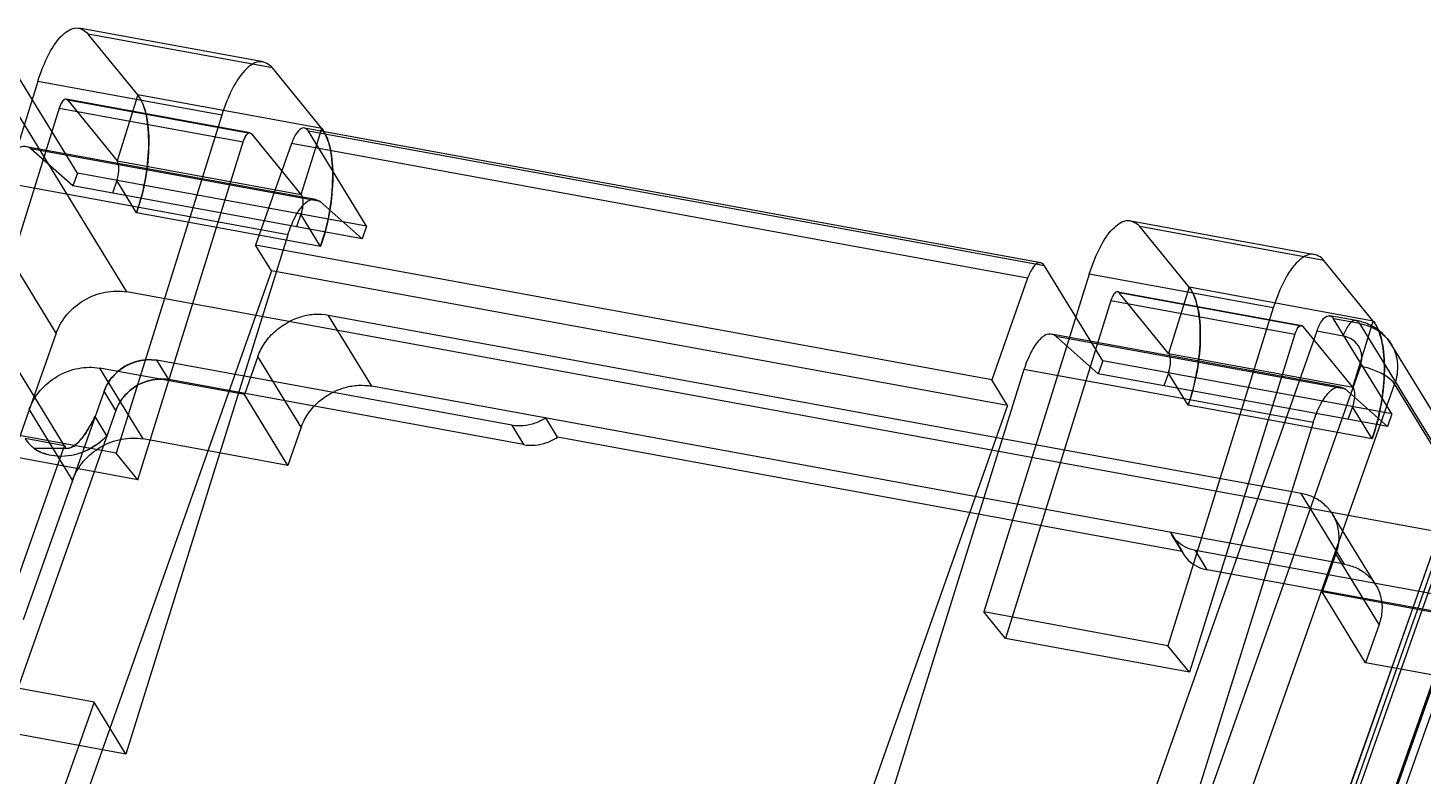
# Model space of a CAD drawing. Header units: millimetres. Extents: x 0 to 594, y 0 to 420.
# Drawn here: x 394.38 to 399.212, y 65.123 to 67.715 of the extents above; entities that cross this region are included whole.
import ezdxf

# ---------------------------------------------------------------- set-up
doc = ezdxf.new("R2010")
doc.units = ezdxf.units.MM
doc.header["$LTSCALE"] = 32.67
doc.layers.get('0').update_dxf_attribs({"linetype": 'CONTINUOUS'})

msp = doc.modelspace()

# ---------------------------------------------------------------- linework, layer by layer
at = {"color": 6, "linetype": 'CONTINUOUS'}
for p, q in [((395.1947, 67.597), (394.5573, 67.7137)), ((395.1497, 67.3511), (394.5123, 67.4678)), ((397.8875, 66.9013), (395.338, 67.368)), ((394.3744, 67.3044), (395.376, 67.1211)), ((398.1995, 67.047), (398.8368, 66.9303)), ((398.1544, 66.801), (398.7918, 66.6844)), ((398.9801, 66.7013), (398.8891, 66.7179)), ((398.9271, 66.471), (397.9255, 66.6544)), ((399.5653, 65.8619), (399.1016, 66.6193)), ((399.048, 65.7858), (398.8979, 66.0309)), ((399.2845, 66.013), (398.9176, 64.9743)), ((399.4259, 65.9631), (399.0591, 64.9244)), ((398.3828, 65.8918), (398.3419, 65.9587))]:
    msp.add_line(p, q, dxfattribs=at)
at = {"color": 7, "linetype": 'CONTINUOUS'}
for p, q in [((395.2264, 67.5764), (394.589, 67.6931)), ((394.76, 67.483), (394.589, 67.6931)), ((394.7221, 66.8001), (394.2584, 67.5576)), ((395.3973, 67.3663), (395.2264, 67.5764)), ((394.4137, 67.5287), (394.0482, 66.3585)), ((394.5513, 67.2112), (394.3495, 67.5409)), ((395.051, 67.4121), (394.4137, 67.5287)), ((395.155, 67.3477), (394.5176, 67.4643)), ((394.5176, 67.4643), (394.6885, 67.2542)), ((394.76, 67.483), (394.6885, 67.2542)), ((395.3973, 67.3663), (394.76, 67.483)), ((394.4778, 66.6576), (394.0142, 67.415)), ((394.4884, 67.4369), (394.1229, 66.2667)), ((394.4884, 67.4369), (395.1257, 67.3203)), ((395.051, 67.4121), (394.6856, 66.2418)), ((395.3259, 67.1376), (395.3973, 67.3663)), ((394.7603, 66.15), (395.1268, 67.3237)), ((395.3259, 67.1376), (395.155, 67.3477)), ((395.2927, 67.3142), (395.1684, 66.9623)), ((397.8422, 66.8475), (395.2927, 67.3142)), ((397.9006, 66.8909), (395.3511, 67.3576)), ((395.5529, 67.0279), (395.3511, 67.3576)), ((395.3917, 67.1131), (394.3901, 67.2964)), ((394.5358, 67.1672), (394.3901, 67.2964)), ((394.6885, 67.2542), (395.3259, 67.1376)), ((395.2802, 66.9978), (394.2786, 67.1811)), ((394.5513, 67.2112), (394.5358, 67.1672)), ((395.5529, 67.0279), (394.5513, 67.2112)), ((394.6879, 67.1862), (394.6724, 67.1422)), ((394.7561, 67.0748), (394.6879, 67.1862)), ((395.5374, 66.9839), (394.5358, 67.1672)), ((395.3934, 66.9581), (394.7561, 67.0748)), ((395.5374, 66.9839), (395.3917, 67.1131)), ((395.3253, 67.0695), (395.3097, 67.0256)), ((395.3934, 66.9581), (395.3253, 67.0695)), ((395.5529, 67.0279), (395.5374, 66.9839)), ((398.8685, 66.9097), (398.2312, 67.0264)), ((398.4021, 66.8163), (398.2312, 67.0264)), ((395.2802, 66.9978), (394.7188, 65.1999)), ((394.5065, 66.2672), (394.1009, 66.9298)), ((397.7179, 66.4956), (395.1684, 66.9623)), ((395.223, 66.8732), (395.1684, 66.9623)), ((398.1024, 66.5612), (397.9006, 66.8909)), ((399.0395, 66.6996), (398.8685, 66.9097)), ((395.223, 66.8732), (393.6074, 62.2993)), ((397.7725, 66.4065), (395.223, 66.8732)), ((398.0558, 66.862), (397.6904, 65.6918)), ((397.8422, 66.8475), (397.7179, 66.4956)), ((398.6932, 66.7453), (398.0558, 66.862)), ((399.4569, 65.9334), (394.7221, 66.8001)), ((398.7971, 66.6809), (398.1597, 66.7976)), ((398.3307, 66.5875), (398.1597, 66.7976)), ((398.4021, 66.8163), (398.3307, 66.5875)), ((399.0395, 66.6996), (398.4021, 66.8163)), ((398.1316, 66.7737), (397.7651, 65.6)), ((398.1305, 66.7702), (398.7679, 66.6535)), ((398.6932, 66.7453), (398.3278, 65.5751)), ((398.7895, 66.1024), (395.4205, 66.7191)), ((395.5705, 66.4741), (395.4205, 66.7191)), ((398.9932, 66.6909), (398.9022, 66.7075)), ((399.104, 66.3778), (398.9022, 66.7075)), ((398.9681, 66.4708), (399.0395, 66.6996)), ((399.4569, 65.9334), (398.9932, 66.6909)), ((394.4778, 66.6576), (394.0429, 65.4261)), ((398.8438, 66.6641), (396.9796, 61.3865)), ((398.9428, 66.463), (397.9412, 66.6464)), ((398.0869, 66.5172), (397.9412, 66.6464)), ((398.7679, 66.6535), (398.4024, 65.4833)), ((398.9681, 66.4708), (398.7971, 66.6809)), ((398.9349, 66.6474), (398.8438, 66.6641)), ((396.0558, 66.3384), (394.8266, 66.5634)), ((394.8675, 66.4966), (394.8266, 66.5634)), ((395.1763, 66.5765), (395.1297, 66.4446)), ((395.3263, 66.3315), (395.1763, 66.5765)), ((398.1024, 66.5612), (398.0869, 66.5172)), ((399.104, 66.3778), (398.1024, 66.5612)), ((398.3307, 66.5875), (398.9681, 66.4708)), ((398.9948, 66.5428), (398.3579, 64.7396)), ((395.1297, 66.4446), (394.6289, 66.5363)), ((394.7789, 66.2912), (394.6289, 66.5363)), ((396.0967, 66.2716), (394.8675, 66.4966)), ((397.8297, 66.5311), (397.2683, 64.7332)), ((397.7725, 66.4065), (397.7179, 66.4956)), ((398.8313, 66.3477), (397.8297, 66.5311)), ((399.0885, 66.3338), (398.0869, 66.5172)), ((398.33, 66.5195), (398.3145, 66.4755)), ((398.3982, 66.4081), (398.33, 66.5195)), ((394.6434, 66.4565), (394.3638, 65.6648)), ((394.6843, 66.3897), (394.6434, 66.4565)), ((395.2797, 66.1995), (395.1297, 66.4446)), ((398.9395, 65.8574), (395.5705, 66.4741)), ((399.1132, 66.4816), (398.4762, 64.6784)), ((399.0885, 66.3338), (398.9428, 66.463)), ((399.5768, 65.7242), (399.1132, 66.4816)), ((397.7725, 66.4065), (396.1569, 61.8326)), ((399.0356, 66.2914), (398.3982, 66.4081)), ((398.9674, 66.4028), (398.9519, 66.3588)), ((399.0356, 66.2914), (398.9674, 66.4028)), ((394.6856, 66.2418), (394.0482, 66.3585)), ((394.6843, 66.3897), (394.2587, 65.1848)), ((394.5346, 66.1486), (394.3846, 66.3937)), ((394.6532, 66.3017), (394.6123, 66.3685)), ((396.214, 66.2969), (396.1731, 66.3638)), ((398.8313, 66.3477), (398.2699, 64.5499)), ((399.104, 66.3778), (399.0885, 66.3338)), ((395.3263, 66.3315), (395.2797, 66.1995)), ((396.0558, 66.3384), (396.0967, 66.2716)), ((394.7603, 66.15), (394.1229, 66.2667)), ((394.3178, 65.733), (394.5065, 66.2672)), ((394.5065, 66.2672), (394.37, 66.2922)), ((394.5146, 66.2586), (394.4021, 66.2576)), ((395.2797, 66.1995), (394.7789, 66.2912)), ((398.3778, 65.9008), (396.214, 66.2969)), ((394.7603, 66.15), (394.6856, 66.2418)), ((399.3698, 66.158), (398.7795, 64.4868)), ((398.9395, 65.8574), (398.7895, 66.1024)), ((399.5096, 66.1046), (398.9203, 64.4362)), ((399.2867, 66.0177), (398.9179, 64.9736)), ((398.3369, 65.9677), (398.3778, 65.9008)), ((399.291, 65.9797), (398.9322, 64.964)), ((399.0577, 64.9202), (399.4265, 65.9642)), ((399.4276, 65.9547), (399.0688, 64.939)), ((399.6524, 65.68), (398.4232, 65.905)), ((398.4641, 65.8382), (398.4232, 65.905)), ((398.9095, 65.8931), (398.8629, 65.7612)), ((399.0595, 65.6481), (398.9095, 65.8931)), ((399.6933, 65.6132), (398.4641, 65.8382)), ((399.3637, 65.6695), (398.8629, 65.7612)), ((399.0129, 65.5162), (398.8629, 65.7612)), ((398.3278, 65.5751), (397.6904, 65.6918)), ((397.7651, 65.6), (397.6904, 65.6918)), ((399.0595, 65.6481), (399.0129, 65.5162)), ((398.4024, 65.4833), (397.7651, 65.6)), ((398.4024, 65.4833), (398.3278, 65.5751)), ((394.6092, 65.379), (393.6076, 65.5624)), ((399.5137, 65.4245), (399.0129, 65.5162)), ((394.7188, 65.1999), (393.7172, 65.3833)), ((394.6092, 65.379), (394.1121, 63.9717)), ((394.7188, 65.1999), (394.6092, 65.379))]:
    msp.add_line(p, q, dxfattribs=at)
at = {"color": 6, "linetype": 'CONTINUOUS'}
msp.add_lwpolyline([(394.5453, 66.2712), (394.5356, 66.2644), (394.5266, 66.2601), (394.521, 66.2584), (394.5206, 66.2583)], dxfattribs=at)
at = {"color": 7, "linetype": 'CONTINUOUS'}
for points, knots in [([(394.4137, 67.5287), (394.4244, 67.5621), (394.4473, 67.6204), (394.4894, 67.6861), (394.5449, 67.7247), (394.5789, 67.7048), (394.589, 67.6931)], [0, 0, 0, 0, 0.370233, 0.650744, 0.836931, 1, 1, 1, 1]), ([(395.2264, 67.5764), (395.2162, 67.5881), (395.1822, 67.608), (395.1268, 67.5694), (395.0847, 67.5037), (395.0618, 67.4455), (395.051, 67.4121)], [0, 0, 0, 0, 0.163069, 0.349256, 0.629767, 1, 1, 1, 1]), ([(394.5176, 67.4643), (394.5157, 67.4666), (394.5066, 67.4701), (394.4953, 67.4554), (394.4907, 67.4444), (394.4884, 67.4369)], [0, 0, 0, 0, 0.189031, 0.502339, 1, 1, 1, 1]), ([(394.5192, 67.4624), (394.5171, 67.4653), (394.5082, 67.471), (394.4952, 67.4558), (394.4911, 67.4447), (394.4884, 67.4369)], [0, 0, 0, 0, 0.22174, 0.501486, 1, 1, 1, 1]), ([(394.76, 67.483), (394.7749, 67.4632), (394.7952, 67.4058), (394.801, 67.3069), (394.7899, 67.192), (394.7693, 67.1135), (394.7561, 67.0748)], [0, 0, 0, 0, 0.177369, 0.421491, 0.707289, 1, 1, 1, 1]), ([(394.7561, 67.0748), (394.7688, 67.111), (394.7882, 67.1856), (394.8007, 67.2957), (394.7964, 67.3928), (394.7806, 67.451), (394.7675, 67.4724)], [0, 0, 0, 0, 0.283044, 0.566763, 0.814794, 1, 1, 1, 1]), ([(395.3511, 67.3576), (395.3475, 67.3634), (395.3302, 67.3742), (395.3062, 67.3472), (395.2974, 67.3275), (395.2927, 67.3142)], [0, 0, 0, 0, 0.229943, 0.52615, 1, 1, 1, 1]), ([(395.3934, 66.9581), (395.4067, 66.9968), (395.4273, 67.0753), (395.4384, 67.1902), (395.4326, 67.2891), (395.4122, 67.3465), (395.3973, 67.3663)], [0, 0, 0, 0, 0.292711, 0.578509, 0.822631, 1, 1, 1, 1]), ([(395.1257, 67.3203), (395.1282, 67.328), (395.1329, 67.339), (395.144, 67.3531), (395.153, 67.3501), (395.155, 67.3477)], [0, 0, 0, 0, 0.519291, 0.800494, 1, 1, 1, 1]), ([(395.1268, 67.3237), (395.1292, 67.3301), (395.1336, 67.3397), (395.1437, 67.353), (395.1526, 67.35), (395.155, 67.3477)], [0, 0, 0, 0, 0.471254, 0.773056, 1, 1, 1, 1]), ([(395.4048, 67.3557), (395.4179, 67.3343), (395.4338, 67.2761), (395.4381, 67.179), (395.4256, 67.0689), (395.4062, 66.9943), (395.3934, 66.9581)], [0, 0, 0, 0, 0.185206, 0.433237, 0.716956, 1, 1, 1, 1]), ([(394.3901, 67.2964), (394.3831, 67.3026), (394.3591, 67.3093), (394.3269, 67.2823), (394.2997, 67.2394), (394.2852, 67.2022), (394.2786, 67.1811)], [0, 0, 0, 0, 0.154022, 0.349908, 0.636553, 1, 1, 1, 1]), ([(394.6879, 67.1862), (394.6906, 67.1941), (394.6943, 67.2099), (394.6959, 67.2337), (394.6919, 67.2488), (394.689, 67.2556)], [0, 0, 0, 0, 0.353005, 0.686644, 1, 1, 1, 1]), ([(394.6879, 67.1862), (394.6907, 67.1943), (394.6945, 67.2107), (394.6955, 67.2336), (394.6927, 67.2491), (394.6885, 67.2542)], [0, 0, 0, 0, 0.368482, 0.716733, 1, 1, 1, 1]), ([(395.2802, 66.9978), (395.2868, 67.0188), (395.3013, 67.056), (395.3284, 67.0989), (395.3607, 67.1259), (395.3847, 67.1193), (395.3917, 67.1131)], [0, 0, 0, 0, 0.363447, 0.650092, 0.845978, 1, 1, 1, 1]), ([(395.3263, 67.1388), (395.3292, 67.1327), (395.3331, 67.1184), (395.332, 67.0946), (395.328, 67.0782), (395.3253, 67.0695)], [0, 0, 0, 0, 0.286465, 0.615458, 1, 1, 1, 1]), ([(395.3259, 67.1376), (395.3301, 67.1325), (395.3329, 67.117), (395.3319, 67.0941), (395.3281, 67.0776), (395.3253, 67.0695)], [0, 0, 0, 0, 0.283267, 0.631518, 1, 1, 1, 1]), ([(398.0558, 66.862), (398.0665, 66.8954), (398.0895, 66.9536), (398.1316, 67.0194), (398.187, 67.058), (398.221, 67.038), (398.2312, 67.0264)], [0, 0, 0, 0, 0.370233, 0.650744, 0.836931, 1, 1, 1, 1]), ([(398.8685, 66.9097), (398.8584, 66.9214), (398.8244, 66.9413), (398.7689, 66.9027), (398.7268, 66.837), (398.7039, 66.7787), (398.6932, 66.7453)], [0, 0, 0, 0, 0.163069, 0.349256, 0.629767, 1, 1, 1, 1]), ([(397.9006, 66.8909), (397.8967, 66.8966), (397.8799, 66.9075), (397.8556, 66.8805), (397.8472, 66.8608), (397.8422, 66.8475)], [0, 0, 0, 0, 0.230594, 0.524604, 1, 1, 1, 1]), ([(394.4778, 66.6576), (394.4867, 66.6811), (394.5127, 66.7263), (394.573, 66.7757), (394.6455, 66.8039), (394.6974, 66.8042), (394.7221, 66.8001)], [0, 0, 0, 0, 0.248025, 0.501157, 0.75364, 1, 1, 1, 1]), ([(398.1597, 66.7976), (398.1577, 66.8), (398.1488, 66.803), (398.1376, 66.789), (398.1329, 66.778), (398.1305, 66.7702)], [0, 0, 0, 0, 0.199506, 0.480709, 1, 1, 1, 1]), ([(398.4021, 66.8163), (398.417, 66.7965), (398.4373, 66.739), (398.4432, 66.6402), (398.432, 66.5253), (398.4114, 66.4468), (398.3982, 66.4081)], [0, 0, 0, 0, 0.177369, 0.421491, 0.707289, 1, 1, 1, 1]), ([(398.3982, 66.4081), (398.411, 66.4442), (398.4303, 66.5188), (398.4428, 66.629), (398.4385, 66.726), (398.4227, 66.7843), (398.4096, 66.8056)], [0, 0, 0, 0, 0.283044, 0.566763, 0.814794, 1, 1, 1, 1]), ([(395.1763, 66.5765), (395.1822, 66.5934), (395.1993, 66.6262), (395.2366, 66.6675), (395.2678, 66.6886), (395.2845, 66.6972)], [0, 0, 0, 0, 0.32439, 0.659706, 1, 1, 1, 1]), ([(395.4205, 66.7191), (395.4057, 66.7218), (395.3747, 66.7237), (395.3283, 66.7161), (395.2987, 66.7044), (395.2845, 66.6972)], [0, 0, 0, 0, 0.323944, 0.658534, 1, 1, 1, 1]), ([(398.8438, 66.6641), (398.8488, 66.6775), (398.8572, 66.6972), (398.8815, 66.7242), (398.8982, 66.7132), (398.9022, 66.7075)], [0, 0, 0, 0, 0.475254, 0.769334, 1, 1, 1, 1]), ([(398.9932, 66.6909), (398.9896, 66.6967), (398.9723, 66.7074), (398.9484, 66.6805), (398.9396, 66.6608), (398.9349, 66.6474)], [0, 0, 0, 0, 0.229943, 0.52615, 1, 1, 1, 1]), ([(398.9932, 66.6909), (399.0162, 66.6866), (399.0602, 66.6696), (399.1085, 66.6184), (399.1283, 66.5506), (399.121, 66.5038), (399.1132, 66.4816)], [0, 0, 0, 0, 0.25498, 0.498602, 0.743071, 1, 1, 1, 1]), ([(399.0356, 66.2914), (399.0488, 66.3301), (399.0694, 66.4086), (399.0806, 66.5235), (399.0747, 66.6224), (399.0544, 66.6798), (399.0395, 66.6996)], [0, 0, 0, 0, 0.292711, 0.578509, 0.822631, 1, 1, 1, 1]), ([(399.047, 66.689), (399.0601, 66.6676), (399.0759, 66.6094), (399.0802, 66.5123), (399.0677, 66.4022), (399.0484, 66.3276), (399.0356, 66.2914)], [0, 0, 0, 0, 0.185206, 0.433237, 0.716956, 1, 1, 1, 1]), ([(397.9412, 66.6464), (397.9342, 66.6526), (397.9102, 66.6592), (397.8779, 66.6322), (397.8508, 66.5893), (397.8363, 66.5521), (397.8297, 66.5311)], [0, 0, 0, 0, 0.154022, 0.349908, 0.636553, 1, 1, 1, 1]), ([(398.7679, 66.6535), (398.7702, 66.661), (398.7748, 66.672), (398.7861, 66.6867), (398.7952, 66.6832), (398.7971, 66.6809)], [0, 0, 0, 0, 0.497661, 0.810969, 1, 1, 1, 1]), ([(398.7679, 66.6535), (398.7703, 66.6608), (398.7746, 66.6714), (398.7864, 66.6875), (398.7962, 66.682), (398.7987, 66.679)], [0, 0, 0, 0, 0.464627, 0.762222, 1, 1, 1, 1]), ([(398.9948, 66.5428), (398.9995, 66.5576), (399.0033, 66.5892), (398.9791, 66.6316), (398.9499, 66.6441), (398.9349, 66.6474)], [0, 0, 0, 0, 0.34064, 0.661709, 1, 1, 1, 1]), ([(398.33, 66.5195), (398.3327, 66.5274), (398.3365, 66.5432), (398.3381, 66.567), (398.3341, 66.5821), (398.3311, 66.5889)], [0, 0, 0, 0, 0.353005, 0.686644, 1, 1, 1, 1]), ([(394.3846, 66.3937), (394.393, 66.4172), (394.4196, 66.4622), (394.4797, 66.512), (394.5525, 66.5398), (394.6045, 66.5407), (394.6289, 66.5363)], [0, 0, 0, 0, 0.245985, 0.501157, 0.755669, 1, 1, 1, 1]), ([(394.6434, 66.4565), (394.6517, 66.4801), (394.6818, 66.524), (394.7491, 66.5634), (394.8021, 66.5679), (394.8266, 66.5634)], [0, 0, 0, 0, 0.330412, 0.671636, 1, 1, 1, 1]), ([(394.8266, 66.5634), (394.8018, 66.567), (394.7493, 66.5638), (394.6814, 66.5241), (394.6526, 66.4799), (394.6434, 66.4565)], [0, 0, 0, 0, 0.329559, 0.668261, 1, 1, 1, 1]), ([(398.33, 66.5195), (398.3329, 66.5276), (398.3367, 66.544), (398.3376, 66.5669), (398.3348, 66.5824), (398.3307, 66.5875)], [0, 0, 0, 0, 0.368482, 0.716733, 1, 1, 1, 1]), ([(399.1132, 66.4816), (399.107, 66.4917), (399.0842, 66.51), (399.0439, 66.5301), (399.0116, 66.5397), (398.9948, 66.5428)], [0, 0, 0, 0, 0.262639, 0.622272, 1, 1, 1, 1]), ([(394.8675, 66.4966), (394.843, 66.5011), (394.79, 66.4966), (394.7227, 66.4572), (394.6926, 66.4133), (394.6843, 66.3897)], [0, 0, 0, 0, 0.328364, 0.669588, 1, 1, 1, 1]), ([(394.6843, 66.3897), (394.6935, 66.4131), (394.7223, 66.4572), (394.7902, 66.4969), (394.8427, 66.5002), (394.8675, 66.4966)], [0, 0, 0, 0, 0.331611, 0.670314, 1, 1, 1, 1]), ([(395.3263, 66.3315), (395.3323, 66.3483), (395.3493, 66.3811), (395.3866, 66.4224), (395.4179, 66.4435), (395.4345, 66.4521)], [0, 0, 0, 0, 0.324365, 0.659733, 1, 1, 1, 1]), ([(395.4345, 66.4521), (395.4487, 66.4594), (395.4783, 66.471), (395.5247, 66.4786), (395.5557, 66.4767), (395.5705, 66.4741)], [0, 0, 0, 0, 0.341466, 0.676056, 1, 1, 1, 1]), ([(398.8313, 66.3477), (398.8379, 66.3688), (398.8524, 66.406), (398.8795, 66.4489), (398.9118, 66.4759), (398.9358, 66.4692), (398.9428, 66.463)], [0, 0, 0, 0, 0.363447, 0.650092, 0.845978, 1, 1, 1, 1]), ([(398.9684, 66.4721), (398.9714, 66.466), (398.9752, 66.4517), (398.9742, 66.4279), (398.9702, 66.4115), (398.9674, 66.4028)], [0, 0, 0, 0, 0.286465, 0.615458, 1, 1, 1, 1]), ([(398.9681, 66.4708), (398.9722, 66.4657), (398.975, 66.4502), (398.9741, 66.4273), (398.9703, 66.4109), (398.9674, 66.4028)], [0, 0, 0, 0, 0.283267, 0.631518, 1, 1, 1, 1]), ([(394.5146, 66.2586), (394.5215, 66.2588), (394.5362, 66.2624), (394.5538, 66.2784), (394.5723, 66.2998), (394.5922, 66.3304), (394.6052, 66.3547), (394.6123, 66.3685)], [0, 0, 0, 0, 0.136345, 0.283864, 0.459001, 0.693913, 1, 1, 1, 1]), ([(394.6123, 66.3685), (394.6064, 66.3568), (394.5952, 66.3358), (394.5781, 66.3085), (394.5627, 66.288), (394.5476, 66.2724), (394.5327, 66.2613), (394.52, 66.2573), (394.5146, 66.2586)], [0, 0, 0, 0, 0.258355, 0.467137, 0.632437, 0.760631, 0.891358, 1, 1, 1, 1]), ([(396.1731, 66.3638), (396.1614, 66.3562), (396.1363, 66.3438), (396.0961, 66.335), (396.0688, 66.336), (396.0558, 66.3384)], [0, 0, 0, 0, 0.341389, 0.676539, 1, 1, 1, 1]), ([(394.4021, 66.2576), (394.423, 66.2441), (394.4783, 66.2265), (394.5717, 66.2377), (394.6283, 66.2769), (394.6532, 66.3017)], [0, 0, 0, 0, 0.273557, 0.613704, 1, 1, 1, 1]), ([(394.4021, 66.2576), (394.422, 66.243), (394.4784, 66.2272), (394.5715, 66.2371), (394.6277, 66.2774), (394.6532, 66.3017)], [0, 0, 0, 0, 0.271607, 0.6127, 1, 1, 1, 1]), ([(394.37, 66.2922), (394.3724, 66.2883), (394.3783, 66.2803), (394.3891, 66.2688), (394.3975, 66.2614), (394.4021, 66.2576)], [0, 0, 0, 0, 0.292575, 0.626272, 1, 1, 1, 1]), ([(394.5346, 66.1486), (394.5435, 66.1722), (394.5695, 66.2174), (394.6298, 66.2668), (394.7023, 66.2949), (394.7542, 66.2952), (394.7789, 66.2912)], [0, 0, 0, 0, 0.248025, 0.501157, 0.75364, 1, 1, 1, 1]), ([(396.0967, 66.2716), (396.1097, 66.2692), (396.137, 66.2681), (396.1773, 66.277), (396.2023, 66.2893), (396.214, 66.2969)], [0, 0, 0, 0, 0.323461, 0.658611, 1, 1, 1, 1]), ([(398.8944, 66.0364), (398.8867, 66.0477), (398.8678, 66.0687), (398.8315, 66.0913), (398.8038, 66.0997), (398.7895, 66.1024)], [0, 0, 0, 0, 0.324323, 0.656234, 1, 1, 1, 1]), ([(398.8944, 66.0364), (398.9034, 66.0231), (398.9172, 65.9929), (398.9221, 65.9427), (398.9152, 65.9093), (398.9095, 65.8931)], [0, 0, 0, 0, 0.32344, 0.654709, 1, 1, 1, 1]), ([(398.4232, 65.905), (398.4108, 65.9073), (398.3868, 65.9152), (398.3565, 65.9369), (398.3422, 65.957), (398.3369, 65.9677)], [0, 0, 0, 0, 0.34434, 0.675418, 1, 1, 1, 1]), ([(398.3778, 65.9008), (398.3831, 65.8902), (398.3974, 65.8701), (398.4277, 65.8483), (398.4517, 65.8406), (398.4641, 65.8382)], [0, 0, 0, 0, 0.324558, 0.655686, 1, 1, 1, 1]), ([(398.9395, 65.8574), (398.9538, 65.8547), (398.9815, 65.8462), (399.0178, 65.8236), (399.0367, 65.8027), (399.0444, 65.7913)], [0, 0, 0, 0, 0.343766, 0.675677, 1, 1, 1, 1]), ([(399.0444, 65.7913), (399.0533, 65.778), (399.0672, 65.7478), (399.0722, 65.6976), (399.0651, 65.6643), (399.0595, 65.6481)], [0, 0, 0, 0, 0.323416, 0.654735, 1, 1, 1, 1]), ([(414.8989, 61.3395), (414.6523, 61.7423), (414.0867, 62.5102), (413.0504, 63.5064), (411.8466, 64.329), (410.0376, 65.1794), (407.482, 65.7158), (404.2821, 65.4834), (401.1657, 64.4183), (398.383, 62.6087), (396.158, 60.2029), (395.1461, 58.2805), (394.7956, 57.2882)], [0, 0, 0, 0, 0.05663, 0.113702, 0.171608, 0.230659, 0.352535, 0.479836, 0.610987, 0.743311, 0.87381, 1, 1, 1, 1]), ([(414.8906, 61.333), (414.6286, 61.7163), (414.036, 62.4436), (412.973, 63.3777), (411.7549, 64.14), (409.942, 64.914), (407.4106, 65.3686), (404.2672, 65.0715), (401.222, 63.9759), (398.511, 62.169), (396.3451, 59.7933), (395.3578, 57.9054), (395.0139, 56.9317)], [0, 0, 0, 0, 0.056606, 0.113757, 0.171813, 0.231048, 0.353281, 0.480754, 0.611835, 0.743905, 0.874082, 1, 1, 1, 1])]:
    msp.add_open_spline(points, degree=3, knots=knots, dxfattribs=at)
for points in [[(394.7675, 67.4724), (394.7659, 67.4749), (394.7644, 67.4774), (394.7625, 67.4797)], [(395.3973, 67.3663), (395.3991, 67.3641), (395.4009, 67.3619), (395.4024, 67.3595)], [(398.4096, 66.8056), (398.4081, 66.8082), (398.4065, 66.8107), (398.4047, 66.813)], [(399.0395, 66.6996), (399.0413, 66.6974), (399.0431, 66.6952), (399.0446, 66.6927)], [(394.5065, 66.2672), (394.5078, 66.2651), (394.5094, 66.2631), (394.5113, 66.2615)]]:
    msp.add_open_spline(points, degree=3, dxfattribs=at)
at = {"color": 6, "linetype": 'CONTINUOUS'}
msp.add_open_spline([(399.1016, 66.6193), (399.0931, 66.6333), (399.0717, 66.6591), (399.0297, 66.6875), (398.997, 66.6982), (398.9801, 66.7013)], degree=3, knots=[0, 0, 0, 0, 0.325511, 0.657594, 1, 1, 1, 1], dxfattribs=at)

doc.saveas('drawing.dxf')
